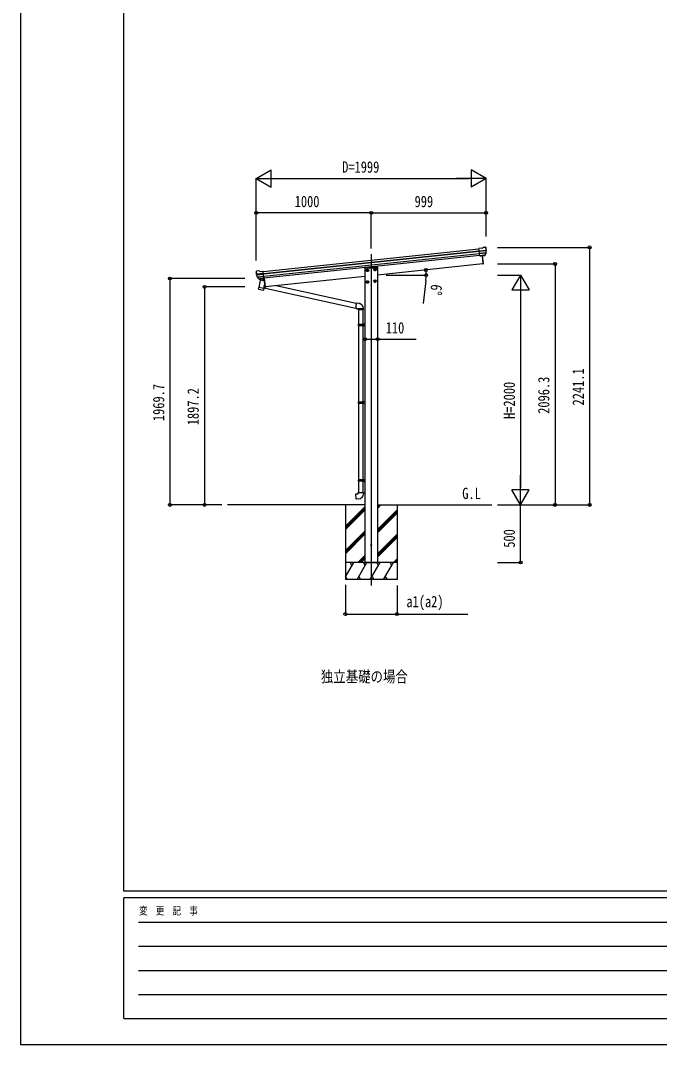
# Model space of a CAD drawing. Units: millimetres, scale not verified. Extents: x -12615 to 12615, y -8910 to 8910.
# Drawn here: x -12615 to -7058, y -8910 to 0 of the extents above; entities that cross this region are included whole.
import ezdxf
from ezdxf.enums import TextEntityAlignment as Align

# ---------------------------------------------------------------- set-up
doc = ezdxf.new("R2010")
doc.units = ezdxf.units.MM
doc.header["$LTSCALE"] = 40
for name, color, linetype in [('0-2_USER1', 3, 'Continuous'), ('0-4_YKK_12', 2, 'Continuous'), ('0-5_YKK_13', 4, 'Continuous'), ('0-6_YKK_A1', 4, 'Continuous'), ('0-7_YKK_D', 6, 'Continuous'), ('0-8_YKK_ZWAK', 7, 'Continuous')]:
    doc.layers.add(name, color=color, linetype=linetype)
doc.styles.add('ＭＳ ゴシック', font='')
doc.styles.get('ＭＳ ゴシック').set_extended_font_data('MS Gothic')

msp = doc.modelspace()

# ---------------------------------------------------------------- linework, layer by layer
at = {"layer": '0-4_YKK_12'}
msp.add_line((-9564.84, -2033.76), (-9564.84, -4915), dxfattribs=at)
at = {"layer": '0-5_YKK_13'}
for p, q in [((-8601.25, -1980.74), (-8627.77, -1983.53)), ((-8620.99, -2048.08), (-8627.77, -1983.53)), ((-8625.61, -2004.06), (-8565.88, -1997.78)), ((-8565.4, -2003.65), (-8625, -2009.92)), ((-8566.23, -2020.41), (-8623.27, -2026.4)), ((-8567.62, -2025.07), (-8622.8, -2030.86)), ((-8577.63, -2043.3), (-8621.01, -2047.86)), ((-8620.99, -2048.08), (-8611.04, -2047.04)), ((-8611.04, -2047.04), (-8610.77, -2047.1)), ((-8610.77, -2047.1), (-8585.44, -2044.44)), ((-8601.17, -2046.09), (-8593.64, -2117.7)), ((-8585.44, -2044.44), (-8585.18, -2044.32)), ((-8585.18, -2044.32), (-8577.49, -2043.51)), ((-8576.18, -2041.64), (-8566.73, -2023.34)), ((-8575.13, -2042.07), (-8565.01, -2023.81)), ((-8574.93, -1971.94), (-8574.94, -1971.95)), ((-8571.27, -1973.03), (-8571.27, -1973.03)), ((-8571.27, -1973.03), (-8566.95, -1976.53)), ((-8566.95, -1976.53), (-8566.09, -1977.23)), ((-8564.7, -1980.92), (-8565.01, -1979.07)), ((-10566.52, -2191.32), (-10566.61, -2189.45)), ((-10565.24, -2186.56), (-10565.94, -2187.42)), ((-10561.74, -2182.24), (-10565.24, -2186.56)), ((-10502.13, -2201.29), (-10561.87, -2207.57)), ((-10561.74, -2182.24), (-10561.74, -2182.24)), ((-10561.12, -2213.41), (-10501.52, -2207.14)), ((-10558.38, -2180.41), (-10558.38, -2180.41)), ((-10556.82, -2229.62), (-10499.78, -2223.63)), ((-10530.81, -2183.55), (-10504.29, -2180.76)), ((-10497.5, -2245.31), (-10504.29, -2180.76)), ((-9622.87, -2152.38), (-9623.09, -2156)), ((-9621.62, -2156), (-9623.09, -2156)), ((-9621.09, -2156), (-9621.62, -2156)), ((-9508.59, -2156), (-9621.09, -2156)), ((-9509.31, -2150.5), (-9620.87, -2150.5)), ((-9606.98, -2173.9), (-9602.07, -2165.4)), ((-9602.07, -2165.4), (-9592.26, -2165.4)), ((-9592.26, -2165.4), (-9587.35, -2173.9)), ((-9542.33, -2167.11), (-9537.43, -2158.61)), ((-9537.43, -2158.61), (-9527.61, -2158.61)), ((-9527.61, -2158.61), (-9522.7, -2167.11)), ((-9508.56, -2156), (-9509.09, -2156)), ((-9507.09, -2156), (-9508.56, -2156)), ((-9507.31, -2152.38), (-9507.09, -2156)), ((-10543.61, -2248.97), (-10557.3, -2233.21)), ((-10542.67, -2248.33), (-10555.72, -2232.39)), ((-10554.49, -2233.89), (-10499.31, -2228.09)), ((-10530.17, -2258.25), (-10543.53, -2323.91)), ((-10533.31, -2249.08), (-10541, -2249.89)), ((-10540.9, -2249.65), (-10497.53, -2245.09)), ((-10540.15, -2249.89), (-10538.59, -2249.72)), ((-10538.59, -2249.72), (-10501.05, -2245.78)), ((-10536.8, -2250.19), (-10536.94, -2250.92)), ((-10536.33, -2252.05), (-10511.58, -2261.8)), ((-10533.03, -2249.14), (-10533.31, -2249.08)), ((-10507.7, -2246.48), (-10533.03, -2249.14)), ((-10495.91, -2265.22), (-10530.17, -2258.25)), ((-10527.99, -2255.33), (-10528.65, -2258.56)), ((-10507.19, -2246.81), (-10510.11, -2261.16)), ((-10507.45, -2246.36), (-10507.7, -2246.48)), ((-10497.5, -2245.31), (-10507.45, -2246.36)), ((-10501.05, -2245.78), (-10499.48, -2245.61)), ((-10498.65, -2333.04), (-10492.14, -2301.07)), ((-10495.59, -2244.37), (-10487.98, -2316.8)), ((-9694.63, -2462.25), (-10390.56, -2307.57)), ((-9606.97, -2274.45), (-9602.06, -2265.95)), ((-9602.06, -2265.95), (-9592.24, -2265.95)), ((-9592.24, -2265.95), (-9587.34, -2274.45)), ((-9542.32, -2267.66), (-9537.42, -2259.16)), ((-9537.42, -2259.16), (-9527.6, -2259.16)), ((-9527.6, -2259.16), (-9522.69, -2267.66)), ((-10546.01, -2336.16), (-10543.52, -2323.91)), ((-10545.79, -2337.55), (-10545.79, -2337.55)), ((-10544.46, -2338.51), (-10503.5, -2346.85)), ((-10498.65, -2333.04), (-10543.53, -2323.91)), ((-10498.66, -2333.04), (-10501.2, -2345.51)), ((-10497.39, -2326.85), (-9699.23, -2504.26)), ((-10496.88, -2324.33), (-10477.16, -2316.67)), ((-9678.8, -2508.47), (-9678.8, -2518.47)), ((-9632.92, -2508.47), (-9678.8, -2508.47)), ((-9632.8, -2518.47), (-9678.8, -2518.47)), ((-9676.8, -2518.47), (-9676.8, -2642.69)), ((-9634.8, -2640.13), (-9634.8, -2518.47)), ((-9632.8, -2508.47), (-9632.92, -2508.47)), ((-9632.8, -2518.47), (-9632.8, -2508.47)), ((-9677.8, -2642.69), (-9678.8, -2644.69)), ((-9678.8, -2644.69), (-9678.8, -2652.69)), ((-9639.27, -2644.69), (-9678.8, -2644.69)), ((-9678.8, -2652.69), (-9677.8, -2654.69)), ((-9677.8, -2642.69), (-9639.7, -2642.69)), ((-9676.8, -2654.69), (-9676.8, -3319.06)), ((-9639.27, -2644.69), (-9639.7, -2642.69)), ((-9639.7, -2642.69), (-9634.8, -2642.69)), ((-9634.8, -2644.69), (-9639.27, -2644.69)), ((-9636.8, -2641.19), (-9636.8, -2641.69)), ((-9636.8, -2655.69), (-9636.8, -2656.19)), ((-9634.75, -2655.69), (-9636.8, -2655.69)), ((-9634.8, -2642.69), (-9634.8, -2641.69)), ((-9634.8, -2642.69), (-9634.8, -2644.69)), ((-9634.8, -2642.69), (-9634.75, -2642.69)), ((-9634.8, -2644.69), (-9634.8, -2652.69)), ((-9634.8, -2655.69), (-9634.8, -2654.69)), ((-9634.8, -2654.69), (-9634.75, -2654.69)), ((-9634.8, -3316.5), (-9634.8, -2657.25)), ((-9677.8, -3319.06), (-9678.8, -3321.06)), ((-9678.8, -3321.06), (-9678.8, -3329.06)), ((-9639.27, -3321.06), (-9678.8, -3321.06)), ((-9678.8, -3329.06), (-9677.8, -3331.06)), ((-9677.8, -3319.06), (-9639.7, -3319.06)), ((-9676.8, -3331.06), (-9676.8, -3995.43)), ((-9639.27, -3321.06), (-9639.7, -3319.06)), ((-9639.7, -3319.06), (-9634.8, -3319.06)), ((-9634.8, -3321.06), (-9639.27, -3321.06)), ((-9636.8, -3317.56), (-9636.8, -3318.06)), ((-9636.8, -3332.06), (-9636.8, -3332.56)), ((-9634.75, -3332.06), (-9636.8, -3332.06)), ((-9634.8, -3319.06), (-9634.8, -3318.06)), ((-9634.8, -3319.06), (-9634.8, -3321.06)), ((-9634.8, -3319.06), (-9634.75, -3319.06)), ((-9634.8, -3321.06), (-9634.8, -3329.06)), ((-9634.8, -3331.06), (-9634.75, -3331.06)), ((-9634.8, -3992.87), (-9634.8, -3333.62)), ((-9677.8, -3995.43), (-9678.8, -3997.43)), ((-9678.8, -3997.43), (-9678.8, -4005.43)), ((-9639.27, -3997.43), (-9678.8, -3997.43)), ((-9678.8, -4005.43), (-9677.8, -4007.43)), ((-9677.8, -3995.43), (-9639.7, -3995.43)), ((-9676.8, -4007.43), (-9676.8, -4107.43)), ((-9639.27, -3997.43), (-9639.7, -3995.43)), ((-9639.7, -3995.43), (-9634.8, -3995.43)), ((-9634.8, -3997.43), (-9639.27, -3997.43)), ((-9636.8, -3993.93), (-9636.8, -3994.43)), ((-9636.8, -4008.43), (-9636.8, -4008.93)), ((-9634.75, -4008.43), (-9636.8, -4008.43)), ((-9634.8, -3995.43), (-9634.8, -3997.43)), ((-9634.8, -3995.43), (-9634.75, -3995.43)), ((-9634.8, -3997.43), (-9634.8, -4005.43)), ((-9634.8, -4008.43), (-9634.8, -4007.43)), ((-9634.8, -4007.43), (-9634.75, -4007.43)), ((-9634.8, -4107.43), (-9634.8, -4009.99)), ((-9678.8, -4107.43), (-9632.8, -4107.43)), ((-9678.8, -4117.43), (-9678.8, -4107.43)), ((-9632.8, -4107.43), (-9632.8, -4118.35))]:
    msp.add_line(p, q, dxfattribs=at)
for points in [[(-8601.25, -1980.74), (-8589.65, -1973.77), (-8589.65, -1973.77)], [(-8598.68, -2045.83), (-8591.16, -2117.35), (-8591.11, -2117.84)], [(-8588.42, -1973.36), (-8588.42, -1973.36), (-8574.94, -1971.95)], [(-8591.94, -2118.93), (-8593.48, -2119.19), (-8593.64, -2117.7)], [(-10544.89, -2179), (-10544.89, -2179), (-10558.38, -2180.41)], [(-10530.81, -2183.55), (-10543.6, -2179.14), (-10543.61, -2179.14)], [(-9606.98, -2173.9), (-9602.07, -2182.4), (-9592.26, -2182.4), (-9587.35, -2173.9)], [(-9542.33, -2167.11), (-9537.43, -2175.61), (-9527.61, -2175.61), (-9522.7, -2167.11)], [(-10498, -2245.37), (-10490.47, -2316.97), (-10490.42, -2317.47)], [(-9606.97, -2274.45), (-9602.06, -2282.95), (-9592.24, -2282.95), (-9587.34, -2274.45)], [(-9542.32, -2267.66), (-9537.42, -2276.16), (-9527.6, -2276.16), (-9522.69, -2267.66)], [(-10489.38, -2318.36), (-10487.82, -2318.29), (-10487.98, -2316.8)], [(-9693.57, -2460.59), (-9693.88, -2460.77), (-9694.23, -2461.31), (-9694.61, -2462.2), (-9695.01, -2463.42), (-9695.43, -2464.96), (-9695.85, -2466.79), (-9696.28, -2468.88), (-9696.7, -2471.21), (-9697.12, -2473.72), (-9697.51, -2476.39), (-9697.88, -2479.17), (-9698.22, -2482.02), (-9698.53, -2484.9), (-9698.8, -2487.74), (-9699.02, -2490.53), (-9699.2, -2493.2), (-9699.33, -2495.71), (-9699.4, -2498.04), (-9699.42, -2500.13), (-9699.39, -2501.96), (-9699.3, -2503.5), (-9699.16, -2504.72), (-9698.97, -2505.61), (-9698.74, -2506.15), (-9698.46, -2506.33)], [(-9661.31, -2465.66), (-9662.59, -2465.18), (-9663.89, -2464.74), (-9665.19, -2464.34), (-9666.51, -2463.98), (-9667.84, -2463.67), (-9669.18, -2463.39), (-9670.52, -2463.15), (-9671.87, -2462.94), (-9693.54, -2460.59)], [(-9632.8, -2508.47), (-9632.86, -2505.73), (-9632.92, -2504.36), (-9633.02, -2503), (-9633.17, -2501.64), (-9633.37, -2500.28), (-9633.62, -2498.94), (-9633.9, -2497.6), (-9634.23, -2496.27), (-9634.59, -2494.95), (-9634.99, -2493.64), (-9635.44, -2492.34), (-9635.92, -2491.06), (-9636.44, -2489.79), (-9637, -2488.55), (-9637.6, -2487.31), (-9638.23, -2486.1), (-9638.91, -2484.91), (-9639.61, -2483.74), (-9640.35, -2482.59), (-9641.13, -2481.46), (-9641.94, -2480.36), (-9642.78, -2479.28), (-9643.66, -2478.23), (-9644.57, -2477.2), (-9645.5, -2476.2), (-9646.47, -2475.24), (-9647.47, -2474.3), (-9648.49, -2473.39), (-9649.54, -2472.51), (-9650.62, -2471.67), (-9651.72, -2470.86), (-9652.85, -2470.08), (-9654, -2469.34), (-9655.17, -2468.63), (-9656.36, -2467.96), (-9657.57, -2467.33), (-9658.8, -2466.74), (-9660.05, -2466.18), (-9661.31, -2465.66)], [(-9698.49, -2506.33), (-9695.1, -2506.69), (-9691.7, -2507.06), (-9688.29, -2507.43), (-9684.94, -2507.79), (-9681.78, -2508.13), (-9678.79, -2508.47)], [(-9678.8, -2652.69), (-9639.27, -2652.69), (-9639.7, -2654.69), (-9677.8, -2654.69)], [(-9639.27, -2644.69), (-9639.27, -2652.69), (-9634.8, -2652.69), (-9634.8, -2654.69), (-9639.7, -2654.69)], [(-9636.8, -2641.19), (-9636.8, -2640.19), (-9619.8, -2639.69)], [(-9634.75, -2655.69), (-9634.75, -2641.69), (-9636.8, -2641.69)], [(-9619.8, -2657.69), (-9636.8, -2657.19), (-9636.8, -2656.19)], [(-9678.8, -3329.06), (-9639.27, -3329.06), (-9639.7, -3331.06), (-9677.8, -3331.06)], [(-9639.27, -3321.06), (-9639.27, -3329.06), (-9634.8, -3329.06), (-9634.8, -3331.06), (-9639.7, -3331.06)], [(-9636.8, -3317.56), (-9636.8, -3316.56), (-9619.8, -3316.06)], [(-9634.75, -3332.06), (-9634.75, -3318.06), (-9636.8, -3318.06)], [(-9619.8, -3334.06), (-9636.8, -3333.56), (-9636.8, -3332.56)], [(-9678.8, -4005.43), (-9639.27, -4005.43), (-9639.7, -4007.43), (-9677.8, -4007.43)], [(-9639.27, -3997.43), (-9639.27, -4005.43), (-9634.8, -4005.43), (-9634.8, -4007.43), (-9639.7, -4007.43)], [(-9636.8, -3993.93), (-9636.8, -3992.93), (-9619.8, -3992.43)], [(-9634.75, -4008.43), (-9634.75, -3994.43), (-9636.8, -3994.43)], [(-9619.8, -4010.43), (-9636.8, -4009.93), (-9636.8, -4008.93)], [(-9673.87, -4163.18), (-9694.71, -4165), (-9698.72, -4119.18), (-9678.8, -4117.43)]]:
    msp.add_lwpolyline(points, dxfattribs=at)
for centre, radius in [((-9597.16, -2173.9), 10.5), ((-9597.16, -2173.9), 9.2), ((-9597.16, -2173.9), 8.5), ((-9532.52, -2167.11), 10.5), ((-9532.52, -2167.11), 9.2), ((-9532.52, -2167.11), 8.5), ((-9597.15, -2274.45), 10.5), ((-9597.15, -2274.45), 9.2), ((-9597.15, -2274.45), 8.5), ((-9532.51, -2267.66), 10.5), ((-9532.51, -2267.66), 9.2), ((-9532.51, -2267.66), 8.5), ((-9564.84, -4565), 4.5)]:
    msp.add_circle(centre, radius, dxfattribs=at)
for centre, radius, start, end in [((-8588.11, -1976.35), 3, 96.02369, 120.97631), ((-8577.75, -2040.62), 2.99, 285.2717, 331.00739), ((-8574.41, -1976.92), 5, 51.04426, 95.95574), ((-8758.26, -2002.58), 192.44, 1.4271, 6.57578), ((-8569.4, -2021.97), 3, 332.69111, 354.20009), ((-8765.59, -2002.04), 200.2, 354.20009, 359.53883), ((-8520.6, -1995.67), 45.32, 182.67122, 185.64518), ((-8565.21, -2004.99), 1.35, 95.1605, 97.91927), ((-8562.6, -2003.43), 2.74, 179.02151, 184.43412), ((-8567.63, -2022.36), 3, 331, 354.13916), ((-8765.59, -2002.04), 202, 354.13916, 6), ((-8592.11, -2117.95), 1, 279.5, 6), ((-10365.63, -2170.21), 202, 186, 197.86084), ((-10372.7, -2172.26), 192.44, 185.42422, 190.5729), ((-10606.59, -2214.92), 45.32, 6.35482, 9.32878), ((-10557.86, -2185.39), 5, 96.04426, 140.95574), ((-10563.89, -2213.78), 2.74, 7.56588, 12.97849), ((-10561.02, -2214.76), 1.35, 94.08073, 96.8395), ((-10365.63, -2170.21), 200.2, 192.46117, 197.79991), ((-10544.58, -2181.98), 3, 71.02369, 95.97631), ((-9620.87, -2152.5), 2, 90, 176.5), ((-9509.31, -2152.5), 2, 3.5, 90), ((-10555.04, -2231.24), 3, 197.86084, 221), ((-10553.39, -2230.49), 3, 197.79991, 219.30889), ((-10541.35, -2247), 2.99, 220.99261, 266.7283), ((-10540.21, -2249.39), 0.5, 240.73754, 276), ((-10537.29, -2250.09), 0.5, 348.5, 96), ((-10535.96, -2251.12), 1, 168.5, 248.5), ((-10511.1, -2260.88), 1.03, 242.53897, 344.46569), ((-10506.6, -2246.97), 0.604, 93.09842, 164.70595), ((-10499.54, -2245.12), 0.5, 276, 311.26246), ((-10544.11, -2336.58), 1.95, 167.54017, 209.97766), ((-10544.06, -2336.56), 2, 209.90962, 258.5), ((-10503.1, -2344.89), 2, 258.5, 341.96843), ((-10489.43, -2317.36), 1, 186, 272.5), ((-9677.8, -4118.35), 45, 275, 0)]:
    msp.add_arc(centre, radius, start, end, dxfattribs=at)
for centre, major_axis, ratio, start_param, end_param in [((-8577.95, -2040.32), (-0.11, 3), 0.642905, 3.2459383, 4.203928), ((-8577.81, -2040.52), (1.66, -2.51), 0.997631, 5.8041905, 5.8929484), ((-8577.88, -2040.42), (3.53, -2.11), 0.650902, 5.2561448, 5.3289554), ((-8575.51, -2040.07), (1.08, 3.13), 0.040856, 2.1135035, 2.1416249), ((-8566.96, -1980.53), (-0.87, 5.91), 0.020485, 0.671432, 1.5691306), ((-8572.35, -1976.01), (5.88, -1.31), 0.24881, 0.460585, 0.4641038), ((-8567.98, -1979.56), (-2.34, 1.9), 0.995767, 3.9859716, 4.712389), ((-8763.29, -2023.99), (-20.92, 199.05), 0.994373, 4.7113789, 4.7277536), ((-10563.6, -2189.31), (1.9, 2.34), 0.995767, 1.5707963, 2.2972137), ((-10560.06, -2184.93), (-5.48, -2.51), 0.24881, 5.8190815, 5.8226003), ((-10564.4, -2190.47), (-0.38, 5.97), 0.020485, 4.7140547, 5.6117533), ((-10363.32, -2192.16), (-20.92, 199.05), 0.994373, 1.5554317, 1.5718064), ((-10543.65, -2246.93), (-1.71, 2.84), 0.040856, 4.1415604, 4.1696818), ((-10541.22, -2246.67), (-0.51, 2.96), 0.642905, 2.0792573, 3.037247), ((-10541.26, -2246.78), (-3.02, -2.79), 0.650902, 0.9542299, 1.0270405), ((-10541.31, -2246.9), (-1.1, -2.8), 0.997631, 0.3902369, 0.4789948)]:
    msp.add_ellipse(centre, major_axis=major_axis, ratio=ratio, start_param=start_param, end_param=end_param, dxfattribs=at)
at = {"layer": '0-6_YKK_A1'}
for p, q in [((-10504.08, -2182.75), (-8627.56, -1985.52)), ((-10502.09, -2201.65), (-8625.58, -2004.42)), ((-10501.65, -2205.82), (-8625.14, -2008.59)), ((-10499.57, -2225.68), (-8623.05, -2028.45)), ((-8621.29, -2045.19), (-10497.81, -2242.42)), ((-8601.17, -2046.09), (-8593.54, -2118.69)), ((-8593.54, -2118.69), (-9509.84, -2215)), ((-9619.84, -2226.56), (-10487.87, -2317.8)), ((-9619.84, -2156), (-9619.84, -4715)), ((-9509.84, -2156), (-9509.84, -4715)), ((-10495.82, -2242.21), (-10487.87, -2317.8)), ((-9619.84, -4215), (-10815.06, -4215)), ((-9789.84, -4215), (-9789.84, -4865)), ((-9789.84, -4400.42), (-9620.62, -4231.2)), ((-9789.84, -4414.56), (-9620.62, -4245.34)), ((-9789.84, -4428.71), (-9620.62, -4259.48)), ((-9509.84, -4215), (-8515.23, -4215)), ((-9509.84, -4244.94), (-9479.9, -4215)), ((-9509.84, -4216.65), (-9508.19, -4215)), ((-9509.84, -4230.8), (-9494.04, -4215)), ((-9509.84, -4428.79), (-9339.84, -4258.79)), ((-9509.84, -4442.93), (-9339.84, -4272.93)), ((-9339.84, -4215), (-9339.84, -4865)), ((-9509.84, -4457.07), (-9339.84, -4287.07)), ((-9789.84, -4612.55), (-9619.84, -4442.55)), ((-9789.84, -4626.69), (-9619.84, -4456.69)), ((-9789.84, -4640.84), (-9619.84, -4470.84)), ((-9509.84, -4640.92), (-9339.84, -4470.92)), ((-9509.84, -4655.06), (-9339.84, -4485.06)), ((-9509.84, -4669.2), (-9339.84, -4499.2)), ((-9789.84, -4840.83), (-9717.19, -4715)), ((-9339.84, -4715), (-9789.84, -4715)), ((-9732.19, -4740.98), (-9747.19, -4715)), ((-9688.32, -4865), (-9601.72, -4715)), ((-9680.1, -4714.94), (-9619.84, -4654.68)), ((-9666.02, -4715), (-9619.84, -4668.83)), ((-9651.81, -4714.94), (-9619.84, -4682.97)), ((-9616.72, -4740.98), (-9631.72, -4715)), ((-9619.84, -4715), (-9509.84, -4715)), ((-9572.85, -4865), (-9486.25, -4715)), ((-9501.25, -4740.98), (-9516.25, -4715)), ((-9457.38, -4865), (-9370.78, -4715)), ((-9385.78, -4740.98), (-9400.78, -4715)), ((-9371.73, -4714.94), (-9339.84, -4683.05)), ((-9357.59, -4714.94), (-9339.84, -4697.19)), ((-9343.45, -4714.94), (-9339.84, -4711.34)), ((-9339.84, -4865), (-9789.84, -4865)), ((-9788.8, -4839.02), (-9773.8, -4865)), ((-9673.33, -4839.02), (-9658.33, -4865)), ((-9557.85, -4839.02), (-9542.85, -4865)), ((-9442.39, -4839.02), (-9427.39, -4865)), ((-9341.92, -4865), (-9339.84, -4861.41))]:
    msp.add_line(p, q, dxfattribs=at)
at = {"layer": '0-7_YKK_D'}
for p, q in [((-10565.15, -1373.93), (-10435.24, -1298.93)), ((-10435.24, -1448.93), (-10435.24, -1298.93)), ((-8565.67, -1373.93), (-8695.58, -1298.93)), ((-8695.58, -1298.93), (-8695.58, -1448.93)), ((-10565.15, -2088.62), (-10565.15, -1372.93)), ((-10565.15, -1373.93), (-10435.24, -1448.93)), ((-10565.15, -1373.93), (-10305.34, -1373.93)), ((-10415.15, -1373.93), (-8715.67, -1373.93)), ((-8565.67, -1373.93), (-8825.48, -1373.93)), ((-8565.67, -1373.93), (-8695.58, -1448.93)), ((-8565.67, -1878.47), (-8565.67, -1372.93)), ((-10564.65, -2088.57), (-10564.65, -1672.93)), ((-9564.84, -1673.93), (-10564.65, -1673.93)), ((-9564.84, -1983.49), (-9564.84, -1672.93)), ((-9564.84, -1983.49), (-9564.84, -1672.93)), ((-9564.84, -1673.93), (-8565.67, -1673.93)), ((-8565.67, -1878.47), (-8565.67, -1672.93)), ((-8465.67, -1973.93), (-7664.67, -1973.93)), ((-7665.67, -1973.93), (-7665.67, -4215)), ((-8465.67, -2118.69), (-7964.67, -2118.69)), ((-7965.67, -2118.69), (-7965.67, -4215)), ((-9435.48, -2215), (-9085.93, -2215)), ((-8465.67, -2215), (-8264.67, -2215)), ((-8265.67, -2215), (-8340.67, -2344.9)), ((-8265.67, -2215), (-8190.67, -2344.9)), ((-8265.67, -2215), (-8265.67, -2474.81)), ((-10664.65, -2245.27), (-11315.94, -2245.27)), ((-11314.94, -2245.27), (-11314.94, -4215)), ((-9090, -2265.91), (-9113.88, -2462.87)), ((-10664.65, -2317.8), (-11015.94, -2317.8)), ((-11014.94, -2317.8), (-11014.94, -4215)), ((-8340.67, -2344.9), (-8190.67, -2344.9)), ((-8265.67, -2365), (-8265.67, -4065)), ((-8265.67, -4215), (-8265.67, -3955.19)), ((-8265.67, -4215), (-8340.67, -4085.1)), ((-8190.67, -4085.1), (-8340.67, -4085.1)), ((-8265.67, -4215), (-8190.67, -4085.1)), ((-10864.65, -4215), (-11315.94, -4215)), ((-10864.65, -4215), (-11015.94, -4215)), ((-8465.67, -4215), (-8264.67, -4215)), ((-8465.67, -4215), (-7964.67, -4215)), ((-8465.67, -4215), (-7664.67, -4215)), ((-8464.67, -4215), (-8264.67, -4215)), ((-8265.67, -4715), (-8265.67, -4215)), ((-8465.67, -4715), (-8264.67, -4715)), ((-9789.84, -4909.12), (-9789.84, -5166)), ((-9339.84, -4916.41), (-9339.84, -5166))]:
    msp.add_line(p, q, dxfattribs=at)
for points in [[(-9619.84, -2773.18), (-9509.84, -2773.18), (-9174.04, -2773.18)], [(-9789.84, -5165), (-9339.84, -5165), (-8724.84, -5165)]]:
    msp.add_lwpolyline(points, dxfattribs=at)
for centre in [(-10564.65, -1673.93), (-9564.84, -1673.93), (-9564.84, -1673.93), (-8565.67, -1673.93), (-7665.67, -1973.93), (-7965.67, -2118.69), (-9089.24, -2170.79), (-9086.93, -2215), (-11314.94, -2245.27), (-11014.94, -2317.8), (-9619.84, -2773.18), (-9509.84, -2773.18), (-11314.94, -4215), (-11014.94, -4215), (-7965.67, -4215), (-7665.67, -4215), (-8265.67, -4715), (-9789.84, -5165), (-9339.84, -5165)]:
    msp.add_circle(centre, 12.75, dxfattribs=at)
for start, end in [(353.08641, 360), (360, 6)]:
    msp.add_arc((-9509.84, -2215), 422.91, start, end, dxfattribs=at)
at = {"layer": '0-8_YKK_ZWAK'}
for p, q in [((-11714.94, -7575), (-11714.94, 8325)), ((11685.06, -7575), (-11714.94, -7575)), ((-3914.94, -7635), (-11714.94, -7635)), ((-11714.94, -8685), (-11714.94, -7635)), ((-11587.44, -7845), (-4064.94, -7845)), ((-11587.44, -8055), (-4064.94, -8055)), ((-11587.44, -8265), (-4064.94, -8265)), ((-11587.44, -8475), (-4064.94, -8475)), ((-11714.94, -8685), (-3914.94, -8685))]:
    msp.add_line(p, q, dxfattribs=at)
msp.add_lwpolyline([(-12615, -8910), (12615, -8910), (12615, 8910), (-12615, 8910)], close=True, dxfattribs=at)

# ---------------------------------------------------------------- texts
at = {"layer": '0-2_USER1', "style": 'ＭＳ ゴシック', "width": 0.8}
for s, p in [('G.L', (-8773.09, -4193.91)), ('独立基礎の場合', (-10002.47, -5788))]:
    msp.add_text(s, height=98.97, dxfattribs=at).set_placement(p, align=Align.BOTTOM_LEFT)
at = {"layer": '0-7_YKK_D', "style": 'ＭＳ ゴシック', "width": 0.8}
for s, p in [('D=1999', (-9817.41, -1353.93)), ('1000', (-10230.34, -1653.93)), ('999', (-9187.66, -1653.93)), ('110', (-9438.84, -2753.18)), ('a1(a2)', (-9258.84, -5135))]:
    msp.add_text(s, height=98.97, dxfattribs=at).set_placement(p, align=Align.BOTTOM_LEFT)
for s, rotation, p in [('6°', 263.086, (-9072.55, -2288.17)), ('2096.3', 90, (-7985.67, -3422.45)), ('2241.1', 90, (-7685.67, -3350.06)), ('1969.7', 90, (-11334.94, -3485.73)), ('1897.2', 90, (-11034.94, -3522)), ('H=2000', 90, (-8285.67, -3467)), ('500', 90, (-8285.67, -4587.4))]:
    msp.add_text(s, height=98.97, rotation=rotation, dxfattribs=at).set_placement(p, align=Align.BOTTOM_LEFT)
at = {"layer": '0-8_YKK_ZWAK', "style": 'ＭＳ ゴシック', "width": 0.8}
msp.add_text('変  更  記  事', height=65.98, dxfattribs=at).set_placement((-11583.93, -7800), align=Align.BOTTOM_LEFT)

doc.saveas('drawing.dxf')
